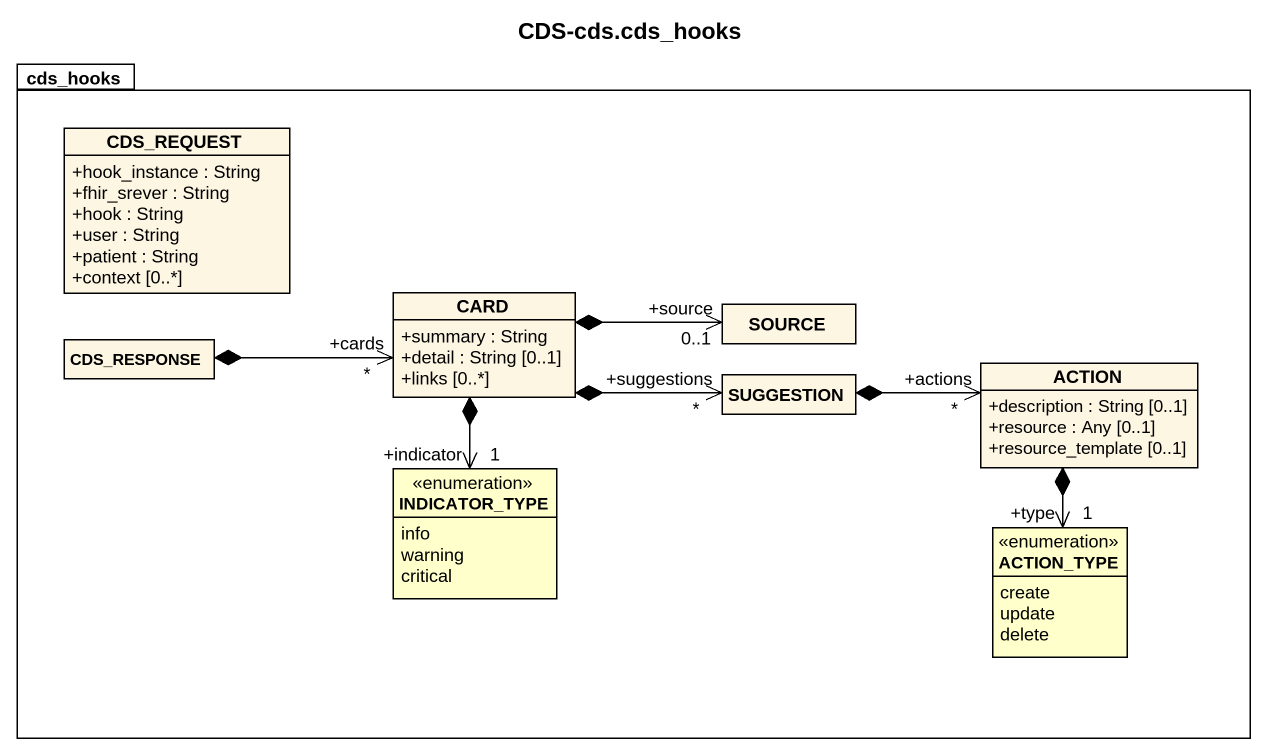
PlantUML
@startuml
title CDS-cds.cds_hooks
hide circle
hide empty members
skinparam classAttributeIconSize 0
package cds_hooks {
  class CDS_REQUEST {
    +hook_instance : String
    +fhir_srever : String
    +hook : String
    +user : String
    +patient : String
    +context [0..*]
  }
  class "CARD" as CARD_ {
    +summary : String
    +detail : String [0..1]
    +links [0..*]
  }
  class SOURCE
  class CDS_RESPONSE
  class SUGGESTION
  class "ACTION" as ACTION_ {
    +description : String [0..1]
    +resource : Any [0..1]
    +resource_template [0..1]
  }
  enum INDICATOR_TYPE #FFFFCC {
    info
    warning
    critical
  }
  enum ACTION_TYPE #FFFFCC {
    create
    update
    delete
  }
}
CARD_ *-right-> "+source\n0..1" SOURCE
CARD_ *-right-> "+suggestions\n*" SUGGESTION
CARD_ *--> "+indicator\n1" INDICATOR_TYPE
CDS_RESPONSE *-right-> "+cards\n*" CARD_
SUGGESTION *-right-> "+actions\n*" ACTION_
ACTION_ *--> "+type\n1" ACTION_TYPE
@enduml
